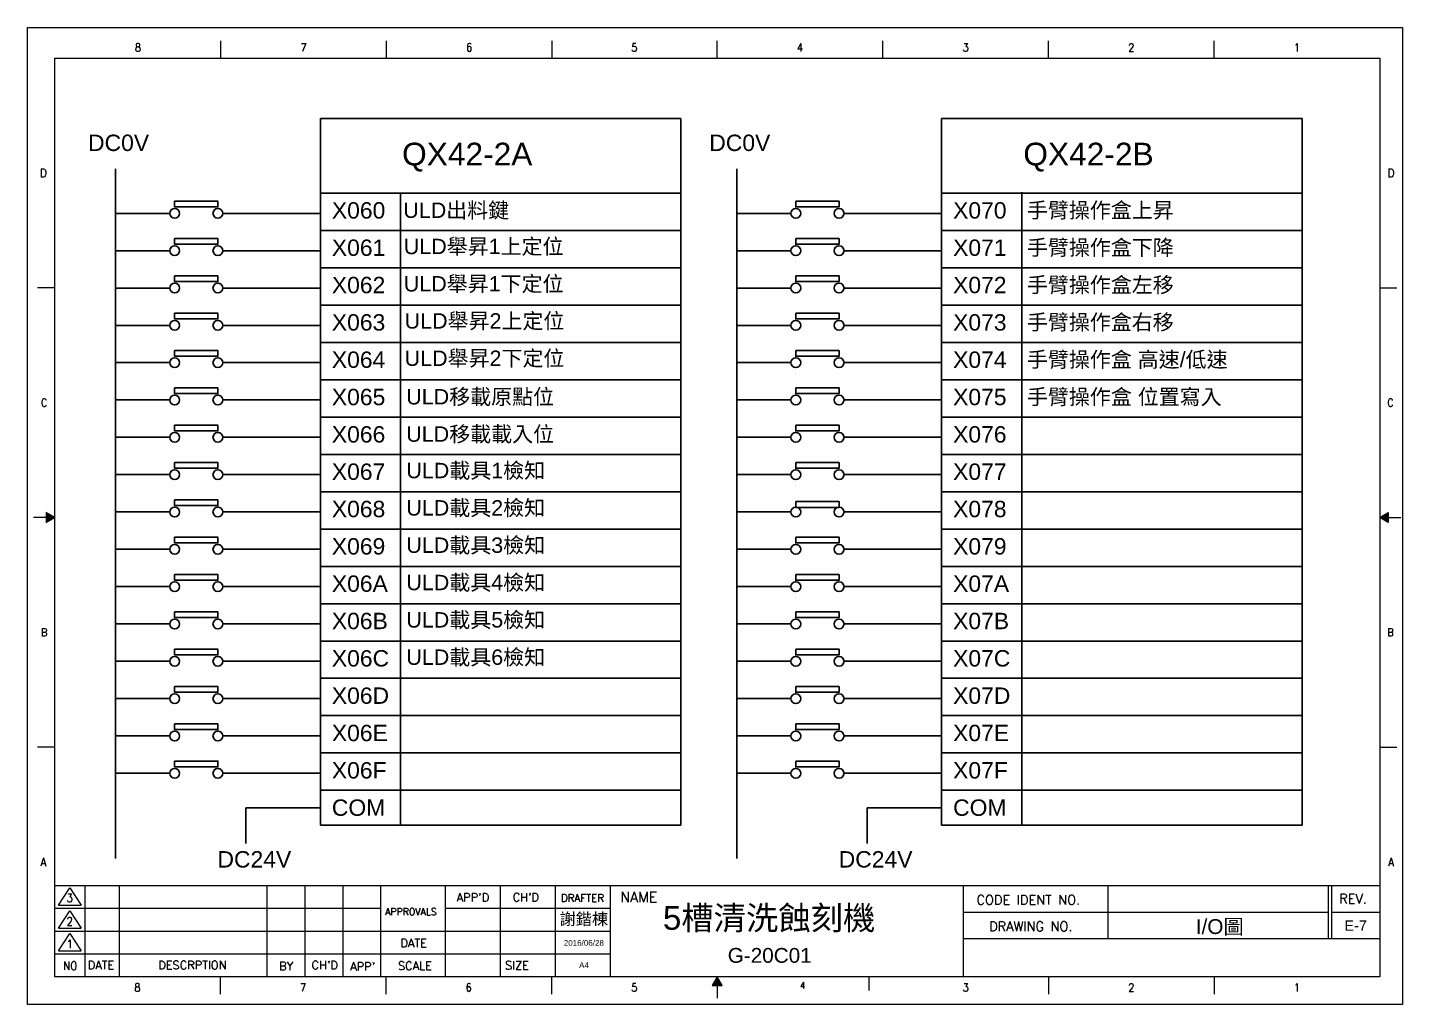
# Model space of a CAD drawing. Header units: millimetres. Extents: x 2150 to 6100, y 1229 to 2029.
# Drawn here: x 3644.1 to 4108.2, y 1229.9 to 1559.6 of the extents above; entities that cross this region are included whole.
import ezdxf
from ezdxf.enums import TextEntityAlignment as Align

# ---------------------------------------------------------------- set-up
doc = ezdxf.new("R2010")
doc.units = ezdxf.units.MM
for name, color, linetype in [('blue', 5, 'Continuous'), ('DIM', 3, 'Continuous'), ('FRAME', 7, 'Continuous'), ('LINE', 1, 'Continuous'), ('TEXT', 4, 'Continuous')]:
    doc.layers.add(name, color=color, linetype=linetype)
doc.styles.add('MICTEXT-ROD', font='romand.shx', dxfattribs={"bigfont": 'bigfont.shx'})
doc.styles.add('MICTEXT-ROS', font='romans.shx', dxfattribs={"bigfont": 'bigfont.shx'})
doc.styles.get("Standard").update_dxf_attribs({"font": 'ARIAL.TTF'})
doc.styles.add('STYLE2', font='romand.shx')

# ---------------------------------------------------------------- blocks, each defined once
blk = doc.blocks.new('圖框A4')
at = {"layer": 'FRAME', "color": 7, "lineweight": 5}
for p, q in [((99.29, 1212.46), (99.29, 1218.27)), ((155.2, 1212.46), (155.2, 1218.27)), ((211.1, 1212.46), (211.1, 1218.27)), ((266.85, 1212.46), (266.85, 1218.27)), ((322.76, 1212.46), (322.76, 1218.27)), ((378.66, 1212.46), (378.66, 1218.27)), ((434.56, 1212.46), (434.56, 1218.27)), ((43.25, 1212.46), (490.46, 1212.46)), ((43.25, 902.31), (43.25, 1212.46)), ((490.46, 1212.46), (490.46, 1212.46)), ((43.25, 1134.92), (37.44, 1134.92)), ((490.46, 1134.92), (496.27, 1134.92)), ((40.39, 1059.03), (40.39, 1055.74)), ((43.25, 1057.39), (40.39, 1059.03)), ((490.46, 1057.39), (493.32, 1059.03)), ((493.32, 1059.03), (493.32, 1055.74)), ((43.25, 1057.39), (36.09, 1057.39)), ((40.39, 1055.74), (43.25, 1057.39)), ((493.32, 1055.74), (490.46, 1057.39)), ((490.46, 1057.39), (497.61, 1057.39)), ((43.25, 979.85), (37.44, 979.85)), ((490.46, 979.85), (496.27, 979.85)), ((44.53, 926.47), (48.37, 932.34)), ((48.37, 932.34), (52.21, 926.47)), ((44.53, 926.47), (52.21, 926.47)), ((44.53, 918.78), (48.37, 924.66)), ((48.37, 924.66), (52.21, 918.78)), ((44.53, 918.78), (52.21, 918.78)), ((44.53, 911.1), (48.37, 916.97)), ((48.37, 916.97), (52.21, 911.1)), ((44.53, 911.1), (52.21, 911.1)), ((99.15, 902.31), (99.15, 896.5)), ((155.05, 902.31), (155.05, 896.5)), ((210.95, 902.31), (210.95, 896.5)), ((266.85, 902.31), (265.2, 899.46)), ((266.85, 902.31), (266.85, 895.16)), ((268.5, 899.46), (266.85, 902.31)), ((318.07, 902.31), (318.07, 897.67)), ((378.66, 902.31), (378.66, 896.5)), ((434.56, 902.31), (434.56, 896.5)), ((265.2, 899.46), (268.5, 899.46))]:
    blk.add_line(p, q, dxfattribs=at)
at = {"layer": 'FRAME', "lineweight": 5}
for p, q in [((490.46, 1212.46), (490.46, 902.31)), ((490.46, 933.05), (43.25, 933.05)), ((53.49, 902.31), (53.49, 933.05)), ((65.11, 902.31), (65.11, 933.05)), ((114.96, 902.31), (114.96, 933.05)), ((127.77, 902.31), (127.77, 933.05)), ((140.58, 902.31), (140.58, 933.05)), ((153.38, 902.31), (153.38, 933.05)), ((175.15, 902.31), (175.15, 933.05)), ((193.72, 902.31), (193.72, 933.05)), ((212.29, 902.31), (212.29, 933.05)), ((230.86, 902.31), (230.86, 933.05)), ((349.91, 933.05), (349.91, 902.31)), ((398.7, 933.05), (398.7, 915.12)), ((473.04, 933.05), (473.04, 915.12)), ((474.2, 933.05), (474.2, 915.12)), ((153.38, 925.36), (43.25, 925.36)), ((230.86, 925.36), (175.15, 925.36)), ((473.04, 924.08), (349.91, 924.08)), ((490.46, 924.08), (474.2, 924.08)), ((230.86, 917.68), (43.25, 917.68)), ((490.46, 915.12), (349.91, 915.12)), ((230.86, 910), (43.25, 910)), ((490.46, 902.31), (43.25, 902.31))]:
    blk.add_line(p, q, dxfattribs=at)
at = {"layer": 'FRAME', "color": 7, "lineweight": 5}
for points in [[(40.39, 1059.03), (40.39, 1055.74), (43.25, 1057.39)], [(493.32, 1059.03), (493.32, 1055.74), (490.46, 1057.39)], [(268.5, 899.46), (266.85, 902.31), (265.2, 899.46)]]:
    blk.add_solid(points, dxfattribs=at)
at = {"layer": 'LINE', "color": 0, "lineweight": 0}
for p, q in [((34.08, 1222.77), (498.14, 1222.77)), ((34.08, 893), (34.08, 1222.77)), ((498.14, 1222.77), (498.14, 893)), ((498.14, 893), (34.08, 893))]:
    blk.add_line(p, q, dxfattribs=at)
at = {"color": 3, "lineweight": 5}
blk.add_text('A4', height=1.936, dxfattribs=at).set_placement((220.25, 905.31))
at = {"layer": 'DIM', "color": 0, "lineweight": 5}
for tag, height, p in [('A', 2.9, (436.35, 928.74)), ('C', 2.9, (284.37, 922.35)), ('J', 1.94, (184.48, 921.48)), ('G', 1.94, (202.97, 921.48)), ('E', 1.94, (221.84, 921.96)), ('B', 2.9, (436.45, 919.25)), ('L', 1.94, (482.33, 919.64)), ('K', 1.94, (184.48, 913.83)), ('H', 1.94, (202.97, 913.83)), ('F', 1.94, (221.84, 913.83)), ('D', 2.9, (284.57, 909.57))]:
    blk.add_attdef(tag, text='', height=height, dxfattribs=at).set_placement(p, align=Align.MIDDLE)
at = {"layer": 'FRAME', "color": 7, "lineweight": 5, "style": 'MICTEXT-ROD', "width": 0.9}
for s, height, p in [('8', 2.67, (71.34, 1216.03)), ('7', 2.67, (127.25, 1216.03)), ('6', 2.67, (183.15, 1216.03)), ('5', 2.67, (238.9, 1216.03)), ('4', 2.67, (294.8, 1216.03)), ('3', 2.67, (350.71, 1216.03)), ('2', 2.67, (406.61, 1216.03)), ('1', 2.67, (462.51, 1216.03)), ('D', 2.85, (39.44, 1173.69)), ('D', 2.85, (494.27, 1173.69)), ('C', 2.67, (39.67, 1096.15)), ('C', 2.67, (494.04, 1096.15)), ('B', 2.67, (39.67, 1018.62)), ('B', 2.67, (494.04, 1018.62)), ('A', 2.85, (39.44, 941.08)), ('A', 2.85, (494.27, 941.08)), ('4', 2.14, (295.71, 899.45)), ('8', 2.67, (71.2, 898.74)), ('7', 2.67, (127.1, 898.74)), ('6', 2.67, (183, 898.74)), ('5', 2.67, (238.9, 898.74)), ('3', 2.67, (350.71, 898.74)), ('2', 2.67, (406.61, 898.74)), ('1', 2.67, (462.51, 898.74))]:
    blk.add_text(s, height=height, dxfattribs=at).set_placement(p, align=Align.MIDDLE)
at = {"layer": 'FRAME', "color": 7, "lineweight": 5, "style": 'MICTEXT-ROS', "width": 0.9}
for s, height, p in [('3', 2.82, (47.24, 927.57)), ('2', 2.82, (47.24, 919.68)), ('1', 2.82, (47.24, 912)), ('NO', 2.817, (46.1, 904.64))]:
    blk.add_text(s, height=height, dxfattribs=at).set_placement(p)
at = {"layer": 'FRAME', "color": 7, "lineweight": 5}
for s, height, style, p in [("APP'D", 2.817, 'STYLE2', (178.93, 927.72)), ("CH'D", 2.817, 'STYLE2', (197.8, 927.8)), ('DRAFTER', 2.536, 'STYLE2', (214.1, 927.69)), ('NAME', 3.522, 'STYLE2', (234.12, 927.53)), ('CODE IDENT NO.', 3.2017, 'STYLE2', (354.35, 926.7)), ('REV.', 3.202, 'MICTEXT-ROS', (476.78, 927.13)), ('APPROVALS', 2.305, 'STYLE2', (154.8, 923.16)), ('DRAWING NO.', 3.2017, 'STYLE2', (358.62, 917.77)), ('DATE', 2.817, 'STYLE2', (159.94, 912.36)), ('DATE', 2.817, 'STYLE2', (54.43, 904.87)), ('DESCRPTION', 2.817, 'STYLE2', (78.21, 904.88)), ('BY', 2.817, 'STYLE2', (119.03, 904.6)), ("CH'D", 2.817, 'STYLE2', (129.95, 904.87)), ("APP'", 2.817, 'STYLE2', (143.01, 904.42)), ('SCALE', 2.817, 'STYLE2', (159.13, 904.65)), ('SIZE', 2.817, 'STYLE2', (195.24, 904.84))]:
    blk.add_text(s, height=height, dxfattribs=dict(at, style=style)).set_placement(p)
blk = doc.blocks.new('*U2')
at = {"layer": 'TEXT', "color": 7, "linetype": 'Continuous', "lineweight": 0}
blk.add_text('X060', height=5.529, rotation=90, dxfattribs=at).set_placement((8.61, -23.18))
blk = doc.blocks.new('*U3')
at = {"color": 0, "linetype": 'ByBlock', "lineweight": -2, "transparency": 16777216, "rotation": 270}
blk.add_blockref('*U2', (3770.05, 1503.75), dxfattribs=at)

msp = doc.modelspace()

# ---------------------------------------------------------------- linework, layer by layer
at = {"layer": 'blue', "color": 7}
for p, q in [((3742.98, 1528.95), (3864.65, 1528.95)), ((3742.98, 1290.37), (3742.98, 1528.95)), ((3864.65, 1528.95), (3864.65, 1290.37)), ((3952.65, 1528.95), (4074.32, 1528.95)), ((3952.65, 1290.37), (3952.65, 1528.95)), ((4074.32, 1528.95), (4074.32, 1290.37)), ((3673.88, 1511.88), (3673.88, 1279.11)), ((3883.55, 1511.88), (3883.55, 1279.11)), ((3742.98, 1503.75), (3864.65, 1503.75)), ((3770.05, 1290.62), (3770.05, 1503.75)), ((3952.65, 1503.75), (4074.32, 1503.75)), ((3979.72, 1290.37), (3979.72, 1504)), ((3692.13, 1496.9), (3673.89, 1496.9)), ((3742.98, 1496.9), (3710.05, 1496.9)), ((3901.79, 1496.9), (3883.56, 1496.9)), ((3952.65, 1496.9), (3919.71, 1496.9)), ((3742.98, 1491.15), (3864.65, 1491.15)), ((3952.65, 1491.15), (4074.32, 1491.15)), ((3692.13, 1484.3), (3673.89, 1484.3)), ((3742.98, 1484.3), (3710.05, 1484.3)), ((3901.79, 1484.3), (3883.56, 1484.3)), ((3952.65, 1484.3), (3919.71, 1484.3)), ((3742.98, 1478.55), (3864.65, 1478.55)), ((3952.65, 1478.55), (4074.32, 1478.55)), ((3692.13, 1471.7), (3673.89, 1471.7)), ((3742.98, 1471.7), (3710.05, 1471.7)), ((3901.79, 1471.7), (3883.56, 1471.7)), ((3952.65, 1471.7), (3919.71, 1471.7)), ((3742.98, 1465.95), (3864.65, 1465.95)), ((3952.65, 1465.95), (4074.32, 1465.95)), ((3692.13, 1459.1), (3673.89, 1459.1)), ((3742.98, 1459.1), (3710.05, 1459.1)), ((3901.79, 1459.1), (3883.56, 1459.1)), ((3952.65, 1459.1), (3919.71, 1459.1)), ((3742.98, 1453.35), (3864.65, 1453.35)), ((3952.65, 1453.35), (4074.32, 1453.35)), ((3692.13, 1446.5), (3673.89, 1446.5)), ((3742.98, 1446.5), (3710.05, 1446.5)), ((3901.79, 1446.5), (3883.56, 1446.5)), ((3952.65, 1446.5), (3919.71, 1446.5)), ((3742.98, 1440.75), (3864.65, 1440.75)), ((3952.65, 1440.75), (4074.32, 1440.75)), ((3692.13, 1433.9), (3673.89, 1433.9)), ((3742.98, 1433.9), (3710.05, 1433.9)), ((3901.79, 1433.9), (3883.56, 1433.9)), ((3952.65, 1433.9), (3919.71, 1433.9)), ((3742.98, 1428.15), (3864.65, 1428.15)), ((3952.65, 1428.15), (4074.32, 1428.15)), ((3692.13, 1421.3), (3673.89, 1421.3)), ((3742.98, 1421.3), (3710.05, 1421.3)), ((3901.79, 1421.3), (3883.56, 1421.3)), ((3952.65, 1421.3), (3919.71, 1421.3)), ((3742.98, 1415.55), (3864.65, 1415.55)), ((3952.65, 1415.55), (4074.32, 1415.55)), ((3692.13, 1408.7), (3673.89, 1408.7)), ((3742.98, 1408.7), (3710.05, 1408.7)), ((3901.79, 1408.7), (3883.56, 1408.7)), ((3952.65, 1408.7), (3919.71, 1408.7)), ((3742.98, 1402.95), (3864.65, 1402.95)), ((3952.65, 1402.95), (4074.32, 1402.95)), ((3692.13, 1396.1), (3673.89, 1396.1)), ((3742.98, 1396.1), (3710.05, 1396.1)), ((3901.79, 1396.1), (3883.56, 1396.1)), ((3952.65, 1396.1), (3919.71, 1396.1)), ((3742.98, 1390.35), (3864.65, 1390.35)), ((3952.65, 1390.35), (4074.32, 1390.35)), ((3692.13, 1383.5), (3673.89, 1383.5)), ((3742.98, 1383.5), (3710.05, 1383.5)), ((3901.79, 1383.5), (3883.56, 1383.5)), ((3952.65, 1383.5), (3919.71, 1383.5)), ((3742.98, 1377.75), (3864.65, 1377.75)), ((3952.65, 1377.75), (4074.32, 1377.75)), ((3692.13, 1370.9), (3673.89, 1370.9)), ((3742.98, 1370.9), (3710.05, 1370.9)), ((3901.79, 1370.9), (3883.56, 1370.9)), ((3952.65, 1370.9), (3919.71, 1370.9)), ((3742.98, 1365.15), (3864.65, 1365.15)), ((3952.65, 1365.15), (4074.32, 1365.15)), ((3692.13, 1358.3), (3673.89, 1358.3)), ((3742.98, 1358.3), (3710.05, 1358.3)), ((3901.79, 1358.3), (3883.56, 1358.3)), ((3952.65, 1358.3), (3919.71, 1358.3)), ((3742.98, 1352.55), (3864.65, 1352.55)), ((3952.65, 1352.55), (4074.32, 1352.55)), ((3692.13, 1345.7), (3673.89, 1345.7)), ((3742.98, 1345.7), (3710.05, 1345.7)), ((3901.79, 1345.7), (3883.56, 1345.7)), ((3952.65, 1345.7), (3919.71, 1345.7)), ((3742.98, 1339.95), (3864.65, 1339.95)), ((3952.65, 1339.95), (4074.32, 1339.95)), ((3692.13, 1333.1), (3673.89, 1333.1)), ((3742.98, 1333.1), (3710.05, 1333.1)), ((3901.79, 1333.1), (3883.56, 1333.1)), ((3952.65, 1333.1), (3919.71, 1333.1)), ((3742.98, 1327.35), (3864.65, 1327.35)), ((3952.65, 1327.35), (4074.32, 1327.35)), ((3692.13, 1320.5), (3673.89, 1320.5)), ((3742.98, 1320.5), (3710.05, 1320.5)), ((3901.79, 1320.5), (3883.56, 1320.5)), ((3952.65, 1320.5), (3919.71, 1320.5)), ((3742.98, 1314.75), (3864.65, 1314.75)), ((3952.65, 1314.75), (4074.32, 1314.75)), ((3692.13, 1307.9), (3673.89, 1307.9)), ((3742.98, 1307.9), (3710.05, 1307.9)), ((3901.79, 1307.9), (3883.56, 1307.9)), ((3952.65, 1307.9), (3919.71, 1307.9)), ((3742.98, 1302.15), (3864.65, 1302.15)), ((3952.65, 1302.15), (4074.32, 1302.15)), ((3952.65, 1302.15), (4074.32, 1302.15)), ((3864.65, 1290.37), (3742.98, 1290.37)), ((4074.32, 1290.37), (3952.65, 1290.37))]:
    msp.add_line(p, q, dxfattribs=at)
for points in [[(3693.78, 1500.99), (3708.39, 1500.99), (3708.39, 1499.07), (3693.78, 1499.07)], [(3903.45, 1500.99), (3918.06, 1500.99), (3918.06, 1499.07), (3903.45, 1499.07)], [(3693.78, 1488.39), (3708.39, 1488.39), (3708.39, 1486.47), (3693.78, 1486.47)], [(3903.45, 1488.39), (3918.06, 1488.39), (3918.06, 1486.47), (3903.45, 1486.47)], [(3693.78, 1475.79), (3708.39, 1475.79), (3708.39, 1473.87), (3693.78, 1473.87)], [(3903.45, 1475.79), (3918.06, 1475.79), (3918.06, 1473.87), (3903.45, 1473.87)], [(3693.78, 1463.19), (3708.39, 1463.19), (3708.39, 1461.27), (3693.78, 1461.27)], [(3903.45, 1463.19), (3918.06, 1463.19), (3918.06, 1461.27), (3903.45, 1461.27)], [(3693.78, 1450.59), (3708.39, 1450.59), (3708.39, 1448.67), (3693.78, 1448.67)], [(3903.45, 1450.59), (3918.06, 1450.59), (3918.06, 1448.67), (3903.45, 1448.67)], [(3693.78, 1437.99), (3708.39, 1437.99), (3708.39, 1436.07), (3693.78, 1436.07)], [(3903.45, 1437.99), (3918.06, 1437.99), (3918.06, 1436.07), (3903.45, 1436.07)], [(3693.78, 1425.39), (3708.39, 1425.39), (3708.39, 1423.47), (3693.78, 1423.47)], [(3903.45, 1425.39), (3918.06, 1425.39), (3918.06, 1423.47), (3903.45, 1423.47)], [(3693.78, 1412.79), (3708.39, 1412.79), (3708.39, 1410.87), (3693.78, 1410.87)], [(3903.45, 1412.79), (3918.06, 1412.79), (3918.06, 1410.87), (3903.45, 1410.87)], [(3693.78, 1400.19), (3708.39, 1400.19), (3708.39, 1398.27), (3693.78, 1398.27)], [(3903.44, 1399.59), (3918.05, 1399.59), (3918.05, 1397.66), (3903.44, 1397.66)], [(3693.78, 1387.59), (3708.39, 1387.59), (3708.39, 1385.67), (3693.78, 1385.67)], [(3903.45, 1387.59), (3918.06, 1387.59), (3918.06, 1385.67), (3903.45, 1385.67)], [(3693.78, 1374.99), (3708.39, 1374.99), (3708.39, 1373.07), (3693.78, 1373.07)], [(3903.45, 1374.99), (3918.06, 1374.99), (3918.06, 1373.07), (3903.45, 1373.07)], [(3693.78, 1362.39), (3708.39, 1362.39), (3708.39, 1360.47), (3693.78, 1360.47)], [(3903.45, 1362.39), (3918.06, 1362.39), (3918.06, 1360.47), (3903.45, 1360.47)], [(3693.78, 1349.79), (3708.39, 1349.79), (3708.39, 1347.87), (3693.78, 1347.87)], [(3903.45, 1349.79), (3918.06, 1349.79), (3918.06, 1347.87), (3903.45, 1347.87)], [(3693.78, 1337.19), (3708.39, 1337.19), (3708.39, 1335.27), (3693.78, 1335.27)], [(3903.45, 1337.19), (3918.06, 1337.19), (3918.06, 1335.27), (3903.45, 1335.27)], [(3693.78, 1324.59), (3708.39, 1324.59), (3708.39, 1322.67), (3693.78, 1322.67)], [(3903.45, 1324.59), (3918.06, 1324.59), (3918.06, 1322.67), (3903.45, 1322.67)], [(3693.78, 1311.99), (3708.39, 1311.99), (3708.39, 1310.07), (3693.78, 1310.07)], [(3903.45, 1311.99), (3918.06, 1311.99), (3918.06, 1310.07), (3903.45, 1310.07)]]:
    msp.add_lwpolyline(points, close=True, dxfattribs=at)
for centre in [(3693.78, 1496.9), (3708.39, 1496.9), (3903.45, 1496.9), (3918.06, 1496.9), (3693.78, 1484.3), (3708.39, 1484.3), (3903.45, 1484.3), (3918.06, 1484.3), (3693.78, 1471.7), (3708.39, 1471.7), (3903.45, 1471.7), (3918.06, 1471.7), (3693.78, 1459.1), (3708.39, 1459.1), (3903.45, 1459.1), (3918.06, 1459.1), (3693.78, 1446.5), (3708.39, 1446.5), (3903.45, 1446.5), (3918.06, 1446.5), (3693.78, 1433.9), (3693.78, 1433.9), (3708.39, 1433.9), (3708.39, 1433.9), (3708.39, 1433.9), (3903.45, 1433.9), (3918.06, 1433.9), (3693.78, 1421.3), (3693.78, 1421.3), (3708.39, 1421.3), (3708.39, 1421.3), (3708.39, 1421.3), (3903.45, 1421.3), (3918.06, 1421.3), (3693.78, 1408.7), (3693.78, 1408.7), (3708.39, 1408.7), (3708.39, 1408.7), (3903.45, 1408.7), (3918.06, 1408.7), (3693.78, 1396.1), (3693.78, 1396.1), (3708.39, 1396.1), (3708.39, 1396.1), (3903.45, 1396.1), (3918.06, 1396.1), (3693.78, 1383.5), (3693.78, 1383.5), (3708.39, 1383.5), (3708.39, 1383.5), (3903.45, 1383.5), (3918.06, 1383.5), (3693.78, 1370.9), (3693.78, 1370.9), (3708.39, 1370.9), (3708.39, 1370.9), (3903.45, 1370.9), (3918.06, 1370.9), (3693.78, 1358.3), (3708.39, 1358.3), (3903.45, 1358.3), (3918.06, 1358.3), (3693.78, 1345.7), (3708.39, 1345.7), (3903.45, 1345.7), (3918.06, 1345.7), (3693.78, 1333.1), (3708.39, 1333.1), (3903.45, 1333.1), (3918.06, 1333.1), (3693.78, 1320.5), (3708.39, 1320.5), (3903.45, 1320.5), (3918.06, 1320.5), (3693.78, 1307.9), (3708.39, 1307.9), (3903.45, 1307.9), (3918.06, 1307.9)]:
    msp.add_circle(centre, 1.65, dxfattribs=at)
at = {"layer": 'LINE', "color": 7}
for p, q in [((3705.89, 1462.4), (3705.89, 1462.4)), ((3705.89, 1462.4), (3705.89, 1462.4)), ((3705.89, 1449.8), (3705.89, 1449.8)), ((3705.89, 1449.8), (3705.89, 1449.8)), ((3705.89, 1437.2), (3705.89, 1437.2)), ((3705.89, 1437.2), (3705.89, 1437.2)), ((3705.89, 1424.6), (3705.89, 1424.6)), ((3705.89, 1424.6), (3705.89, 1424.6)), ((3742.98, 1296.29), (3717.83, 1296.29)), ((3717.83, 1296.29), (3717.83, 1284.19)), ((3952.65, 1296.29), (3927.5, 1296.29)), ((3927.5, 1296.29), (3927.5, 1284.19))]:
    msp.add_line(p, q, dxfattribs=at)

# ---------------------------------------------------------------- block references
msp.add_blockref('*U3', (0, 0))
at = {"layer": 'LINE', "color": 0}
ref = msp.add_blockref('圖框A4', (3610.06, 336.86), dxfattribs=at)
ref.add_attrib('L', 'E-7', dxfattribs={"layer": 'DIM', "color": 0, "lineweight": 5, "height": 3.5}).set_placement((4092.39, 1256.5), align=Align.MIDDLE)
ref.add_attrib('B', 'I/O圖', dxfattribs={"layer": 'DIM', "color": 0, "lineweight": 5, "height": 5}).set_placement((4046.51, 1256.11), align=Align.MIDDLE)
ref.add_attrib('C', '5槽清洗蝕刻機', dxfattribs={"layer": 'DIM', "color": 0, "lineweight": 5, "height": 8}).set_placement((3894.43, 1259.21), align=Align.MIDDLE)
ref.add_attrib('D', 'G-20C01', dxfattribs={"layer": 'DIM', "color": 0, "lineweight": 5, "height": 5}).set_placement((3894.63, 1246.43), align=Align.MIDDLE)
ref.add_attrib('E', '謝鍇棟', dxfattribs={"layer": 'DIM', "color": 0, "lineweight": 5, "height": 4}).set_placement((3831.9, 1258.82), align=Align.MIDDLE)
ref.add_attrib('F', '2016/06/28', dxfattribs={"layer": 'DIM', "color": 0, "lineweight": 5, "height": 1.936}).set_placement((3831.9, 1250.69), align=Align.MIDDLE)

# ---------------------------------------------------------------- texts
for s, p in [('ULD出料鍵', (3770.97, 1495.36)), ('ULD舉昇1上定位', (3771.13, 1483.13))]:
    msp.add_text(s, height=5.189).set_placement(p)
at = {"color": 0}
for s, height, p in [('手臂操作盒上昇', 5.189, (3981.44, 1495.37)), ('手臂操作盒下降', 5.189, (3981.44, 1482.77)), ('ULD舉昇1下定位', 5.189, (3771.13, 1470.53)), ('手臂操作盒左移', 5.189, (3981.44, 1470.17)), ('ULD舉昇2上定位', 5.189, (3771.42, 1458)), ('手臂操作盒右移', 5.189, (3981.44, 1457.57)), ('ULD舉昇2下定位', 5.189, (3771.42, 1445.4)), ('手臂操作盒 高速/低速', 5.1895, (3981.44, 1444.97)), ('ULD移載原點位', 5.189, (3771.96, 1432.4)), ('手臂操作盒 位置寫入', 5.189, (3981.44, 1432.37)), ('ULD移載載入位', 5.189, (3771.96, 1419.8)), ('ULD載具1檢知', 5.189, (3771.99, 1407.5)), ('ULD載具2檢知', 5.189, (3771.99, 1394.9)), ('ULD載具3檢知', 5.189, (3771.99, 1382.3)), ('ULD載具4檢知', 5.189, (3771.99, 1369.7)), ('ULD載具5檢知', 5.189, (3771.99, 1357.1)), ('ULD載具6檢知', 5.189, (3771.99, 1344.5))]:
    msp.add_text(s, height=height, dxfattribs=at).set_placement(p)
at = {"layer": 'TEXT', "color": 7, "linetype": 'Continuous'}
for s, height, p in [('DC0V', 5.529, (3664.58, 1517.94)), ('DC0V', 5.529, (3874.24, 1517.94)), ('QX42-2A', 7.656, (3770.56, 1513.09)), ('QX42-2B', 7.656, (3980.23, 1513.09)), ('X070', 5.529, (3956.53, 1495.14)), ('X061', 5.529, (3746.86, 1482.54)), ('X071', 5.529, (3956.53, 1482.54)), ('X062', 5.529, (3746.86, 1469.94)), ('X072', 5.529, (3956.53, 1469.94)), ('X063', 5.529, (3746.86, 1457.34)), ('X073', 5.529, (3956.53, 1457.34)), ('X064', 5.529, (3746.86, 1444.74)), ('X074', 5.529, (3956.53, 1444.74)), ('X065', 5.529, (3746.86, 1432.14)), ('X075', 5.529, (3956.53, 1432.14)), ('X066', 5.529, (3746.86, 1419.54)), ('X076', 5.529, (3956.53, 1419.54)), ('X067', 5.529, (3746.86, 1406.94)), ('X077', 5.529, (3956.53, 1406.94)), ('X068', 5.529, (3746.86, 1394.34)), ('X078', 5.529, (3956.53, 1394.34)), ('X069', 5.529, (3746.86, 1381.74)), ('X079', 5.529, (3956.53, 1381.74)), ('X06A', 5.529, (3746.86, 1369.14)), ('X07A', 5.529, (3956.53, 1369.14)), ('X06B', 5.529, (3746.86, 1356.54)), ('X07B', 5.529, (3956.53, 1356.54)), ('X06C', 5.529, (3746.86, 1343.94)), ('X07C', 5.529, (3956.53, 1343.94)), ('X06D', 5.529, (3746.86, 1331.34)), ('X07D', 5.529, (3956.53, 1331.34)), ('X06E', 5.529, (3746.86, 1318.74)), ('X07E', 5.529, (3956.53, 1318.74)), ('X06F', 5.529, (3746.86, 1306.14)), ('X07F', 5.529, (3956.53, 1306.14)), ('COM', 5.529, (3746.86, 1293.54)), ('COM', 5.529, (3956.53, 1293.54)), ('DC24V', 5.529, (3708.26, 1276.09)), ('DC24V', 5.529, (3917.92, 1276.09))]:
    msp.add_text(s, height=height, dxfattribs=at).set_placement(p)

doc.saveas('drawing.dxf')
